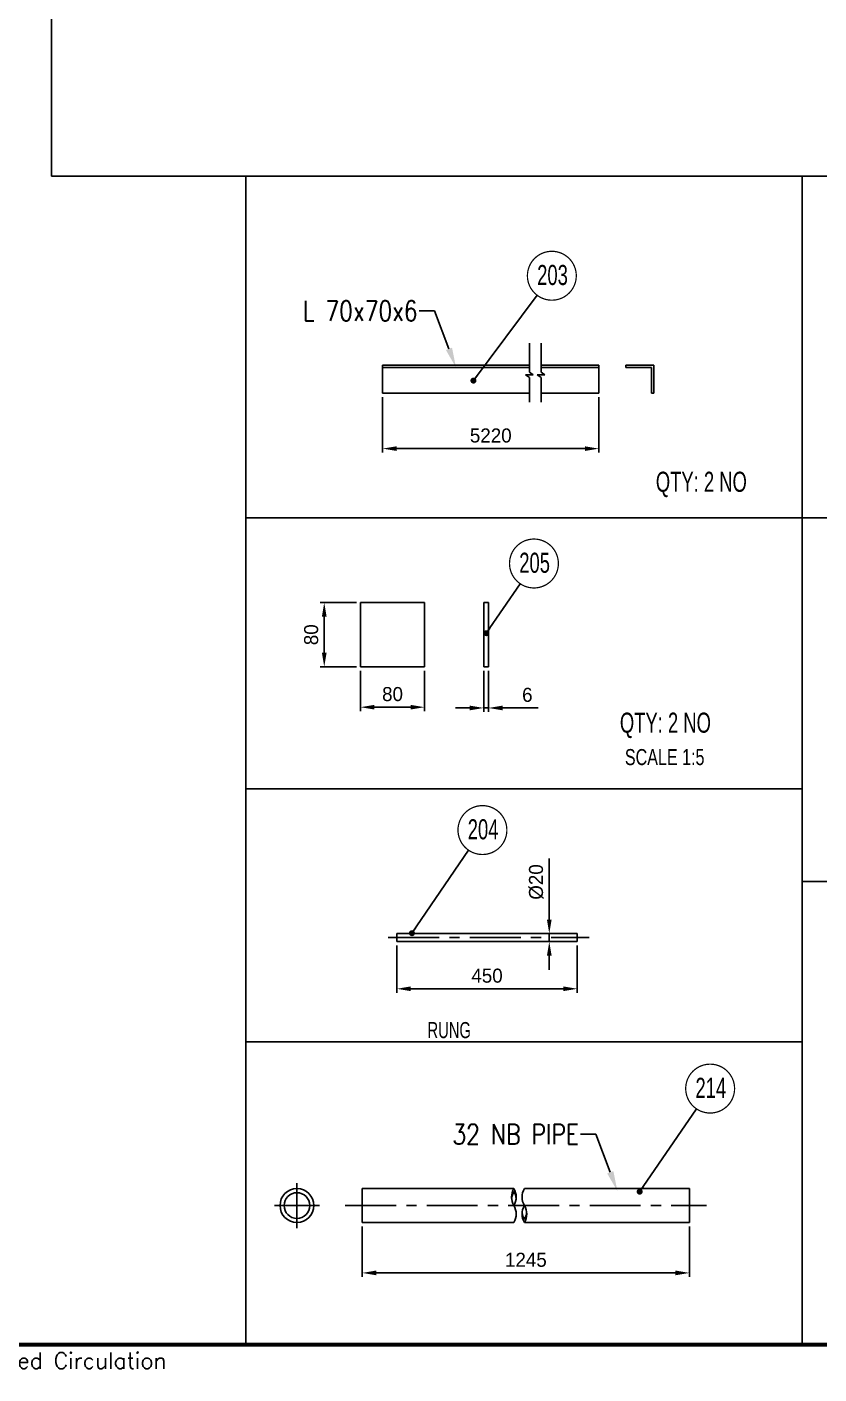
# Model space of a CAD drawing. Header units: millimetres. Extents: x 0 to 16187, y -20471 to 6290.
# Drawn here: x 11163 to 11360.5, y 2604.8 to 2940.6 of the extents above; entities that cross this region are included whole.
import ezdxf
from ezdxf import colors
from ezdxf.entities.mleader import LeaderData, LeaderLine
from ezdxf.enums import TextEntityAlignment as Align
from ezdxf.math import Vec2, Vec3

# ---------------------------------------------------------------- set-up
doc = ezdxf.new("R2010")
doc.units = ezdxf.units.MM
doc.header["$PDSIZE"] = -1
doc.linetypes.add('CENTERX2', pattern=[20.32, 12.7, -2.54, 2.54, -2.54])
doc.layers.add('BORDER1', color=3, linetype='Continuous')
doc.layers.add('BORDER2', color=7, linetype='Continuous')
doc.styles.add('ROMANC', font='ROMANC', dxfattribs={"height": 5})
doc.styles.add('ROMANS', font='ROMANS.shx', dxfattribs={"width": 0.8})
doc.styles.add('ROMANT', font='ROMANT', dxfattribs={"height": 4})
doc.styles.add('SLDTEXTSTYLE0', font='TXT', dxfattribs={"width": 0.75})
doc.styles.add('SLDTEXTSTYLE2', font='TXT', dxfattribs={"width": 0.686449})
doc.dimstyles.new('AM_ISO', dxfattribs={"dimtxt": 3.5, "dimasz": 3.5, "dimexe": 1, "dimexo": 1, "dimgap": 1.5, "dimtad": 1, "dimdsep": 46, "dimtxsty": 'Standard', "dimcen": 0, "dimclrd": 1, "dimclre": 1, "dimclrt": 1, "dimadec": 0, "dimazin": 2, "dimtp": 0.1, "dimtm": 0.1, "dimtfac": 0.71, "dimtdec": 3, "dimtmove": 0, "dimatfit": 3, "dimfxl": 1, "dimlwd": -1, "dimlwe": -1, "dimarcsym": 1})
doc.dimstyles.new('AM_ISO$7', dxfattribs={"dimtxt": 3.5, "dimasz": 3.5, "dimexe": 1, "dimexo": 1, "dimgap": 1.5, "dimtad": 1, "dimtoh": 1, "dimdsep": 46, "dimtxsty": 'Standard', "dimcen": 0, "dimclrd": 1, "dimclre": 1, "dimclrt": 1, "dimadec": 0, "dimazin": 2, "dimtp": 0.1, "dimtm": 0.1, "dimtfac": 0.71, "dimtdec": 3, "dimtmove": 0, "dimatfit": 3, "dimfxl": 1, "dimlwd": -1, "dimlwe": -1, "dimarcsym": 1})

# ---------------------------------------------------------------- blocks, each defined once
blk = doc.blocks.new('*D1982')
at = {"color": 1, "linetype": 'ByBlock'}
for p, q in [((11293.27, 2718.08), (11293.27, 2733.33)), ((11299.25, 2714.58), (11292.27, 2714.58)), ((11293.27, 2712.58), (11293.27, 2714.58)), ((11299.25, 2712.58), (11292.27, 2712.58)), ((11293.27, 2709.08), (11293.27, 2705.58))]:
    blk.add_line(p, q, dxfattribs=at)
at = {"color": 1}
for points in [[(11292.69, 2718.08), (11293.86, 2718.08), (11293.27, 2714.58)], [(11293.86, 2709.08), (11292.69, 2709.08), (11293.27, 2712.58)]]:
    blk.add_solid(points, dxfattribs=at)
at = {"layer": 'Defpoints', "color": 0}
for p in [(11293.27, 2714.58), (11300.25, 2714.58), (11300.25, 2712.58)]:
    blk.add_point(p, dxfattribs=at)
at = {"color": 1, "insert": (11290.02, 2727.45), "char_height": 3.5, "attachment_point": 5, "rotation": 90}
blk.add_mtext('%%C20', dxfattribs=at)
blk = doc.blocks.new('*D1983')
at = {"color": 1, "linetype": 'ByBlock'}
for p, q in [((11255.25, 2711.58), (11255.25, 2699.83)), ((11300.25, 2711.58), (11300.25, 2699.83)), ((11258.75, 2700.83), (11296.75, 2700.83))]:
    blk.add_line(p, q, dxfattribs=at)
at = {"color": 1}
for points in [[(11258.75, 2701.42), (11258.75, 2700.25), (11255.25, 2700.83)], [(11296.75, 2700.25), (11296.75, 2701.42), (11300.25, 2700.83)]]:
    blk.add_solid(points, dxfattribs=at)
at = {"layer": 'Defpoints', "color": 0}
for p in [(11255.25, 2712.58), (11300.25, 2712.58), (11300.25, 2700.83)]:
    blk.add_point(p, dxfattribs=at)
at = {"color": 1, "insert": (11277.75, 2704.08), "char_height": 3.5, "attachment_point": 5}
blk.add_mtext('450', dxfattribs=at)
blk = doc.blocks.new('*D1987')
at = {"color": 1, "linetype": 'ByBlock'}
for p, q in [((11251.71, 2848.27), (11251.71, 2834.47)), ((11305.64, 2848.27), (11305.64, 2834.47)), ((11255.21, 2835.47), (11302.14, 2835.47))]:
    blk.add_line(p, q, dxfattribs=at)
at = {"color": 1}
for points in [[(11255.21, 2836.05), (11255.21, 2834.89), (11251.71, 2835.47)], [(11302.14, 2834.89), (11302.14, 2836.05), (11305.64, 2835.47)]]:
    blk.add_solid(points, dxfattribs=at)
at = {"layer": 'Defpoints', "color": 0}
for p in [(11251.71, 2849.27), (11305.64, 2849.27), (11305.64, 2835.47)]:
    blk.add_point(p, dxfattribs=at)
at = {"color": 1, "insert": (11278.68, 2838.72), "char_height": 3.5, "attachment_point": 5}
blk.add_mtext('5220', dxfattribs=at)
blk = doc.blocks.new('*D2012')
at = {"color": 1, "linetype": 'ByBlock'}
for p, q in [((11246.61, 2641.58), (11246.61, 2629.01)), ((11328.24, 2641.58), (11328.24, 2629.01)), ((11250.11, 2630.01), (11324.74, 2630.01))]:
    blk.add_line(p, q, dxfattribs=at)
at = {"color": 1}
for points in [[(11250.11, 2630.6), (11250.11, 2629.43), (11246.61, 2630.01)], [(11324.74, 2629.43), (11324.74, 2630.6), (11328.24, 2630.01)]]:
    blk.add_solid(points, dxfattribs=at)
at = {"layer": 'Defpoints', "color": 0}
for p in [(11246.61, 2642.58), (11328.24, 2642.58), (11328.24, 2630.01)]:
    blk.add_point(p, dxfattribs=at)
at = {"color": 1, "insert": (11287.43, 2633.26), "char_height": 3.5, "attachment_point": 5}
blk.add_mtext('1245', dxfattribs=at)
blk = doc.blocks.new('*U609')
at = {"layer": 'BORDER1', "color": 154, "true_color": 0x1859a9, "const_width": 1}
blk.add_lwpolyline([(1.81, 811), (1144, 811), (1144, 0), (0, 0), (0, 811)], close=True, dxfattribs=at)
at = {"layer": 'BORDER2', "color": 154, "true_color": 0x1859a9, "style": 'ROMANS'}
blk.add_text('2017 ADNOC Onshore . All rights reserved. Abu Dhabi Company for Onshore Petroleum Operations Ltd. Restricted Circulation', height=4, dxfattribs=at).set_placement((489.5, -2), align=Align.TOP_CENTER)
at = {"layer": 'BORDER2', "flags": 8}
for tag, height, style, p in [('REV-A', 3.24, 'ROMANS', (986.93, 140.25)), ('RE-A', 8.06, 'ROMANT', (1084.63, 7.17))]:
    blk.add_attdef(tag, text='', height=height, dxfattribs=dict(at, style=style)).set_placement(p, align=Align.CENTER)
at = {"layer": 'BORDER2', "style": 'ROMANS', "width": 3.830216}
blk.add_attdef('DATE-A', text='', height=3.24, dxfattribs=at).set_placement((995.51, 140.25), (1008.51, 140.25), align=Align.FIT)
at = {"layer": 'BORDER2'}
for tag, height, style, p in [('DRN-A', 3.24, 'ROMANS', (1018.38, 140.25)), ('CHD-A', 3.24, 'ROMANS', (1032.35, 140.25)), ('APD-A', 3.24, 'ROMANS', (1046.64, 140.25)), ('CONS_CONT_VEND', 4.2, 'ROMANC', (1061.39, 72.83))]:
    blk.add_attdef(tag, text='', height=height, dxfattribs=dict(at, style=style)).set_placement(p, align=Align.CENTER)
at = {"layer": 'BORDER2', "style": 'ROMANS', "width": 0.8}
for tag, p, height in [('1:X', (997.23, 122.55), 3.5), ('LOC', (1042.74, 122.55), 3.5), ('PROJ_NO', (1118.64, 122.55), 3.5), ('CONS_DRG_NO', (1011, 63), 3)]:
    blk.add_attdef(tag, p, '', height=height, dxfattribs=at)
at = {"layer": 'BORDER2', "lineweight": 30, "width": 0.8, "flags": 104}
blk.add_attdef('COMMENTS-A', text='', height=2.2, dxfattribs=at).set_placement((1055.21, 142.07), align=Align.MIDDLE_LEFT)
at = {"layer": 'BORDER2', "style": 'ROMANS', "width": 0.8}
for tag, p in [('PROJECT_TITLE_1', (1061.07, 55.35)), ('PROJECT_TITLE_2', (1061.07, 49.3))]:
    blk.add_attdef(tag, text='', height=3.5, dxfattribs=at).set_placement(p, align=Align.MIDDLE)
at = {"layer": 'BORDER2', "style": 'ROMANT', "width": 0.8}
for tag, p in [('DRG_TITLE_1', (1061.07, 36.31)), ('DRG_TITLE_2', (1061.07, 28.31)), ('DRG_TITLE_3', (1061.07, 20.31))]:
    blk.add_attdef(tag, text='', height=5, dxfattribs=at).set_placement(p, align=Align.CENTER)
at = {"layer": 'BORDER2', "style": 'ROMANT'}
for tag, p in [('AR', (995, 7.17)), ('PA', (1011.74, 7.17)), ('DC', (1028.45, 7.17)), ('TS', (1120.84, 7.17))]:
    blk.add_attdef(tag, p, '', height=8.06, dxfattribs=at)
for tag, p in [('SRNO', (1074.7, 7.17)), ('SH', (1115.8, 7.18))]:
    blk.add_attdef(tag, text='', height=8.06, dxfattribs=at).set_placement(p, align=Align.RIGHT)
at = {"layer": 'BORDER2', "style": 'ROMANS', "flags": 2}
blk.add_attdef('TB_VERSION', text='', height=2, dxfattribs=at).set_placement((1, -1), align=Align.TOP_LEFT)
blk = doc.blocks.new('*D5654')
at = {"color": 1, "linetype": 'ByBlock'}
for p, q in [((11245.19, 2797.08), (11236.16, 2797.08)), ((11237.16, 2784.58), (11237.16, 2793.58)), ((11245.19, 2781.08), (11236.16, 2781.08))]:
    blk.add_line(p, q, dxfattribs=at)
at = {"color": 1}
for points in [[(11237.75, 2793.58), (11236.58, 2793.58), (11237.16, 2797.08)], [(11236.58, 2784.58), (11237.75, 2784.58), (11237.16, 2781.08)]]:
    blk.add_solid(points, dxfattribs=at)
at = {"layer": 'Defpoints', "color": 0}
for p in [(11237.16, 2797.08), (11246.19, 2797.08), (11246.19, 2781.08)]:
    blk.add_point(p, dxfattribs=at)
at = {"color": 1, "insert": (11233.91, 2789.08), "char_height": 3.5, "attachment_point": 5, "rotation": 90}
blk.add_mtext('80', dxfattribs=at)
blk = doc.blocks.new('*D5655')
at = {"color": 1, "linetype": 'ByBlock'}
for p, q in [((11246.19, 2780.08), (11246.19, 2770.02)), ((11262.19, 2780.08), (11262.19, 2770.02)), ((11249.69, 2771.02), (11258.69, 2771.02))]:
    blk.add_line(p, q, dxfattribs=at)
at = {"color": 1}
for points in [[(11249.69, 2771.6), (11249.69, 2770.44), (11246.19, 2771.02)], [(11258.69, 2770.44), (11258.69, 2771.6), (11262.19, 2771.02)]]:
    blk.add_solid(points, dxfattribs=at)
at = {"layer": 'Defpoints', "color": 0}
for p in [(11246.19, 2781.08), (11262.19, 2781.08), (11262.19, 2771.02)]:
    blk.add_point(p, dxfattribs=at)
at = {"color": 1, "insert": (11254.19, 2774.27), "char_height": 3.5, "attachment_point": 5}
blk.add_mtext('80', dxfattribs=at)
blk = doc.blocks.new('*D5656')
at = {"color": 1, "linetype": 'ByBlock'}
for p, q in [((11276.92, 2780.08), (11276.92, 2769.83)), ((11278.12, 2780.08), (11278.12, 2769.83)), ((11273.42, 2770.83), (11269.92, 2770.83)), ((11276.92, 2770.83), (11278.12, 2770.83)), ((11281.62, 2770.83), (11290.46, 2770.83))]:
    blk.add_line(p, q, dxfattribs=at)
at = {"color": 1}
for points in [[(11273.42, 2770.24), (11273.42, 2771.41), (11276.92, 2770.83)], [(11281.62, 2771.41), (11281.62, 2770.24), (11278.12, 2770.83)]]:
    blk.add_solid(points, dxfattribs=at)
at = {"layer": 'Defpoints', "color": 0}
for p in [(11276.92, 2781.08), (11278.12, 2781.08), (11278.12, 2770.83)]:
    blk.add_point(p, dxfattribs=at)
at = {"color": 1, "insert": (11287.79, 2774.08), "char_height": 3.5, "attachment_point": 5}
blk.add_mtext('6', dxfattribs=at)

msp = doc.modelspace()

# ---------------------------------------------------------------- linework, layer by layer
for p, q in [((11169.11581, 3423.13313), (11169.11581, 2903.4226)), ((11169.11581, 2903.4226), (11515.99468, 2903.4226)), ((11217.62842, 2903.4226), (11217.62842, 2612.13313)), ((11356.35931, 2903.4226), (11356.35931, 2612.13313)), ((11288.33397, 2854.5084), (11288.33397, 2861.72436)), ((11291.26426, 2854.5084), (11291.26426, 2861.72436)), ((11251.70666, 2856.26971), (11288.33397, 2856.26971)), ((11251.70666, 2856.26971), (11251.70666, 2849.26971)), ((11288.33397, 2855.66971), (11251.70666, 2855.66971)), ((11289.26794, 2853.88116), (11288.33397, 2854.5084)), ((11291.26426, 2856.26971), (11305.64352, 2856.26971)), ((11305.64352, 2855.66971), (11291.26426, 2855.66971)), ((11292.19824, 2853.88116), (11291.26426, 2854.5084)), ((11305.64352, 2856.26971), (11305.64352, 2849.26971)), ((11312.35321, 2856.26971), (11319.35321, 2856.26971)), ((11312.35321, 2856.26971), (11312.35321, 2855.66971)), ((11312.35321, 2855.66971), (11318.75321, 2855.66971)), ((11318.75321, 2855.66971), (11318.75321, 2849.26971)), ((11319.35321, 2856.26971), (11319.35321, 2849.26971)), ((11288.33397, 2853.22416), (11287.3502, 2853.88116)), ((11287.3502, 2853.88116), (11289.26794, 2853.88116)), ((11288.33397, 2847.07287), (11288.33397, 2853.22416)), ((11291.26426, 2853.22416), (11290.2805, 2853.88116)), ((11290.2805, 2853.88116), (11292.19824, 2853.88116)), ((11291.26426, 2847.07287), (11291.26426, 2853.22416)), ((11251.70666, 2849.26971), (11288.33397, 2849.26971)), ((11291.26426, 2849.26971), (11305.64352, 2849.26971)), ((11319.35321, 2849.26971), (11318.75321, 2849.26971)), ((11217.62842, 2818.22745), (11515.99468, 2818.22745)), ((11246.19002, 2797.08192), (11262.19002, 2797.08192)), ((11246.19002, 2781.08192), (11246.19002, 2797.08192)), ((11262.19002, 2797.08192), (11262.19002, 2781.08192)), ((11276.92348, 2797.08192), (11278.12348, 2797.08192)), ((11276.92348, 2781.08192), (11276.92348, 2797.08192)), ((11278.12348, 2781.08192), (11278.12348, 2797.08192)), ((11262.19002, 2781.08192), (11246.19002, 2781.08192)), ((11278.12348, 2781.08192), (11276.92348, 2781.08192)), ((11217.62842, 2750.70416), (11356.35931, 2750.70416)), ((11356.35931, 2727.58477), (11515.99468, 2727.58477)), ((11255.25039, 2714.57753), (11300.25039, 2714.57753)), ((11300.25039, 2714.57753), (11300.25039, 2712.57753)), ((11255.25039, 2712.57753), (11300.25039, 2712.57753)), ((11217.62842, 2687.6419), (11356.35931, 2687.6419)), ((11246.61329, 2651.0154), (11284.4449, 2651.0154)), ((11246.61329, 2651.0154), (11246.61329, 2642.5754)), ((11287.05523, 2651.0154), (11328.24184, 2651.0154)), ((11328.24184, 2651.0154), (11328.24184, 2642.5754)), ((11246.61329, 2642.5754), (11284.4449, 2642.5754)), ((11287.05523, 2642.5754), (11328.24184, 2642.5754))]:
    msp.add_line(p, q)
at = {"color": 3, "linetype": 'CENTERX2', "lineweight": 25}
for p, q in [((11253.1353, 2713.57753), (11303.25362, 2713.57753)), ((11230.35002, 2652.38645), (11230.35002, 2641.20434)), ((11235.94108, 2646.7954), (11224.75897, 2646.7954)), ((11242.39329, 2646.7954), (11332.46184, 2646.7954))]:
    msp.add_line(p, q, dxfattribs=at)
at = {"ltscale": 0.2}
msp.add_line((11255.25039, 2714.57753), (11255.25039, 2712.57753), dxfattribs=at)
at = {"color": 4}
for points in [[(11300.00435, 2878.55938, 0.3125, 0.3125, 1), (11287.81685, 2878.55938, 0.3125, 0.3125, 1)], [(11295.53754, 2806.83612, 0.3125, 0.3125, 1), (11283.35004, 2806.83612, 0.3125, 0.3125, 1)], [(11282.69525, 2740.39229, 0.3125, 0.3125, 1), (11270.50775, 2740.39229, 0.3125, 0.3125, 1)]]:
    msp.add_lwpolyline(points, format="xyseb", close=True, dxfattribs=at)
at = {"color": 2}
msp.add_lwpolyline([(11339.47184, 2675.95433, 0.3125, 0.3125, 1), (11327.28434, 2675.95433, 0.3125, 0.3125, 1)], format="xyseb", close=True, dxfattribs=at)
for radius in [4.22, 3.2]:
    msp.add_circle((11230.35002, 2646.7954), radius)
for centre, start, end in [((11288.00837, 2648.9054), 149.3694409, 210.6305591), ((11288.00837, 2648.1854), 149.3694409, 175.0130419), ((11280.88142, 2648.9054), 329.3694409, 30.6305591), ((11280.88142, 2648.1854), 4.9869581, 30.6305591), ((11290.6187, 2648.9054), 149.3694409, 210.6305591), ((11280.88142, 2644.6854), 329.3694409, 30.6305591), ((11290.6187, 2644.6854), 149.3694409, 210.6305591), ((11283.49175, 2644.6854), 329.3694409, 30.6305591), ((11290.6187, 2645.4054), 184.9869581, 210.6305591), ((11283.49175, 2645.4054), 329.3694409, 355.0130419)]:
    msp.add_arc(centre, 4.14131, start, end)

# ---------------------------------------------------------------- block references
at = {"layer": 'BORDER1'}
msp.add_blockref('*U609', (10536.99468, 2612.13313), dxfattribs=at)

# ---------------------------------------------------------------- texts
at = {"color": 4, "style": 'SLDTEXTSTYLE2', "width": 0.686449}
for s, p in [('203', (11294.07708, 2878.75235)), ('205', (11289.61026, 2807.02909)), ('204', (11276.76798, 2740.58526))]:
    msp.add_text(s, height=5, dxfattribs=at).set_placement(p, align=Align.MIDDLE_CENTER)
at = {"color": 7, "linetype": 'Continuous', "lineweight": 0, "style": 'SLDTEXTSTYLE0', "width": 0.686449}
for p in [(11331.18321, 2827.21194), (11322.22085, 2767.16417)]:
    msp.add_text('QTY: 2 NO', height=5, dxfattribs=at).set_placement(p, align=Align.MIDDLE_CENTER)
at = {"color": 7, "lineweight": 25, "style": 'SLDTEXTSTYLE2', "width": 0.686449}
msp.add_text('RUNG', height=4, dxfattribs=at).set_placement((11268.3237, 2690.53822), align=Align.MIDDLE_CENTER)
at = {"color": 2, "style": 'SLDTEXTSTYLE2', "width": 0.686449}
msp.add_text('214', height=5, dxfattribs=at).set_placement((11333.54456, 2676.1473), align=Align.MIDDLE_CENTER)
at = {"color": 7, "linetype": 'Continuous', "lineweight": 0, "insert": (11312.11655, 2760.58554), "char_height": 4, "attachment_point": 1, "style": 'SLDTEXTSTYLE0'}
msp.add_mtext('SCALE 1:5', dxfattribs=at)

# ---------------------------------------------------------------- dimensions: what is measured, and where the dimension line sits
dim = msp.add_linear_dim(base=(11305.64352, 2835.46985), p1=(11251.70666, 2849.26971), p2=(11305.64352, 2849.26971), text='5220', dimstyle='AM_ISO', override={"dimtxt": 3.5, "dimtxsty": 'Standard'})
dim.commit()
dim.dimension.update_dxf_attribs({"geometry": '*D1987', "text_midpoint": (11278.67509, 2838.71985)})
dim = msp.add_linear_dim(base=(11237.16255, 2797.08192), p1=(11246.19002, 2781.08192), p2=(11246.19002, 2797.08192), angle=90, dimstyle='AM_ISO', override={"dimtxt": 3.5, "dimlfac": 5})
dim.commit()
dim.dimension.update_dxf_attribs({"geometry": '*D5654', "text_midpoint": (11233.91255, 2789.08192)})
dim = msp.add_linear_dim(base=(11262.19002, 2771.01888), p1=(11246.19002, 2781.08192), p2=(11262.19002, 2781.08192), dimstyle='AM_ISO', override={"dimtxt": 3.5, "dimlfac": 5})
dim.commit()
dim.dimension.update_dxf_attribs({"geometry": '*D5655', "text_midpoint": (11254.19002, 2771.01888), "dimtype": 160})
for base, p1, p2, override, picture, middle in [((11278.12348, 2770.82794), (11276.92348, 2781.08192), (11278.12348, 2781.08192), {"dimtxt": 3.5, "dimlfac": 5}, '*D5656', (11287.79014, 2774.07794)), ((11300.25039, 2700.83278), (11255.25039, 2712.57753), (11300.25039, 2712.57753), {"dimtxt": 3.5, "dimdec": 0, "dimlfac": 10}, '*D1983', (11277.75039, 2704.08278))]:
    dim = msp.add_linear_dim(base=base, p1=p1, p2=p2, dimstyle='AM_ISO', override=override)
    dim.commit()
    dim.dimension.update_dxf_attribs({"geometry": picture, "text_midpoint": middle})
at = {"color": 4}
dim = msp.add_linear_dim(base=(11293.27236, 2714.57753), p1=(11300.25039, 2712.57753), p2=(11300.25039, 2714.57753), angle=90, text='%%C<>', dimstyle='AM_ISO', override={"dimtxt": 3.5, "dimdec": 0, "dimlfac": 10}, dxfattribs=at)
dim.commit()
dim.dimension.update_dxf_attribs({"geometry": '*D1982', "text_midpoint": (11290.02236, 2727.45253)})
dim = msp.add_linear_dim(base=(11328.24184, 2630.01193), p1=(11246.61329, 2642.5754), p2=(11328.24184, 2642.5754), text='1245', dimstyle='AM_ISO', override={"dimtxt": 3.5, "dimdec": 0, "dimlfac": 5})
dim.commit()
dim.dimension.update_dxf_attribs({"geometry": '*D2012', "text_midpoint": (11287.42757, 2630.01193), "dimtype": 160})

# ---------------------------------------------------------------- leaders
for points in [[(11274.35919, 2852.42764), (11290.26002, 2873.68013)], [(11277.5695, 2789.47111), (11286.00413, 2801.80595)], [(11259.02603, 2714.68985), (11273.16185, 2735.36213)]]:
    msp.add_leader(points, dimstyle='AM_ISO$7', override={"dimasz": 1.5, "dimldrblk": 'Dot'}, dxfattribs=at)
at = {"color": 2}
msp.add_leader([(11315.80261, 2650.25189), (11329.93843, 2670.92416)], dimstyle='AM_ISO$7', override={"dimasz": 1.5, "dimldrblk": 'Dot'}, dxfattribs=at)
at = {"color": 1}
ml = msp.add_multileader_mtext('Standard', dxfattribs=at)
ml.set_content('L 70x70x6', color=1, style='ROMANS')
ml.set_leader_properties()
ml.build(insert=Vec2(0, 0))
ml.multileader.update_dxf_attribs({"dogleg_length": 3.84358, "arrow_head_size": 5})
ctx = ml.context
ctx.base_point, ctx.char_height, ctx.arrow_head_size, ctx.landing_gap_size, ctx.plane_origin = Vec3(11228.63721, 2869.82108), 5, 5, 0.4, Vec3(62842.44549, -24619.57205)
ctx.text_align_type = 2
notes = []
notes.append((ctx, [(0, (1, 1, 0), (11264.68079, 2869.82108), (-1, 0), 3.84358, [(0, [(11270.02031, 2855.66971)], 0, [])])]))
ctx.mtext.insert, ctx.mtext.width, ctx.mtext.alignment = Vec3(11260.43721, 2872.32108), 144.3262905, 3
ml = msp.add_multileader_mtext('Standard', dxfattribs=at)
ml.set_content('32 NB PIPE', color=1, style='ROMANS')
ml.set_leader_properties()
ml.build(insert=Vec2(0, 0))
ml.multileader.update_dxf_attribs({"dogleg_length": 3.84358, "arrow_head_size": 5})
ctx = ml.context
ctx.base_point, ctx.char_height, ctx.arrow_head_size, ctx.landing_gap_size, ctx.plane_origin = Vec3(11264.25897, 2664.56676), 5, 5, 0.4, Vec3(62882.66725, -24824.82637)
ctx.text_align_type = 2
notes.append((ctx, [(0, (1, 1, 0), (11304.90255, 2664.56676), (-1, 0), 3.84358, [(0, [(11310.24208, 2650.4154)], 0, [])])]))
ctx.mtext.insert, ctx.mtext.width, ctx.mtext.alignment = Vec3(11300.65897, 2667.06676), 144.3262905, 3
for ctx, leaders in notes:
    for number, flags, end, landing, length, lines in leaders:
        leader = LeaderData()
        leader.index, (leader.has_last_leader_line, leader.has_dogleg_vector, leader.attachment_direction) = number, flags
        leader.last_leader_point, leader.dogleg_vector, leader.dogleg_length = Vec3(end), Vec3(landing), length
        for number, points, colour, breaks in lines:
            line = LeaderLine()
            line.index, line.vertices, line.color, line.breaks = number, Vec3.list(points), colors.encode_raw_color(colour), breaks
            leader.lines.append(line)
        ctx.leaders.append(leader)

doc.saveas('drawing.dxf')
